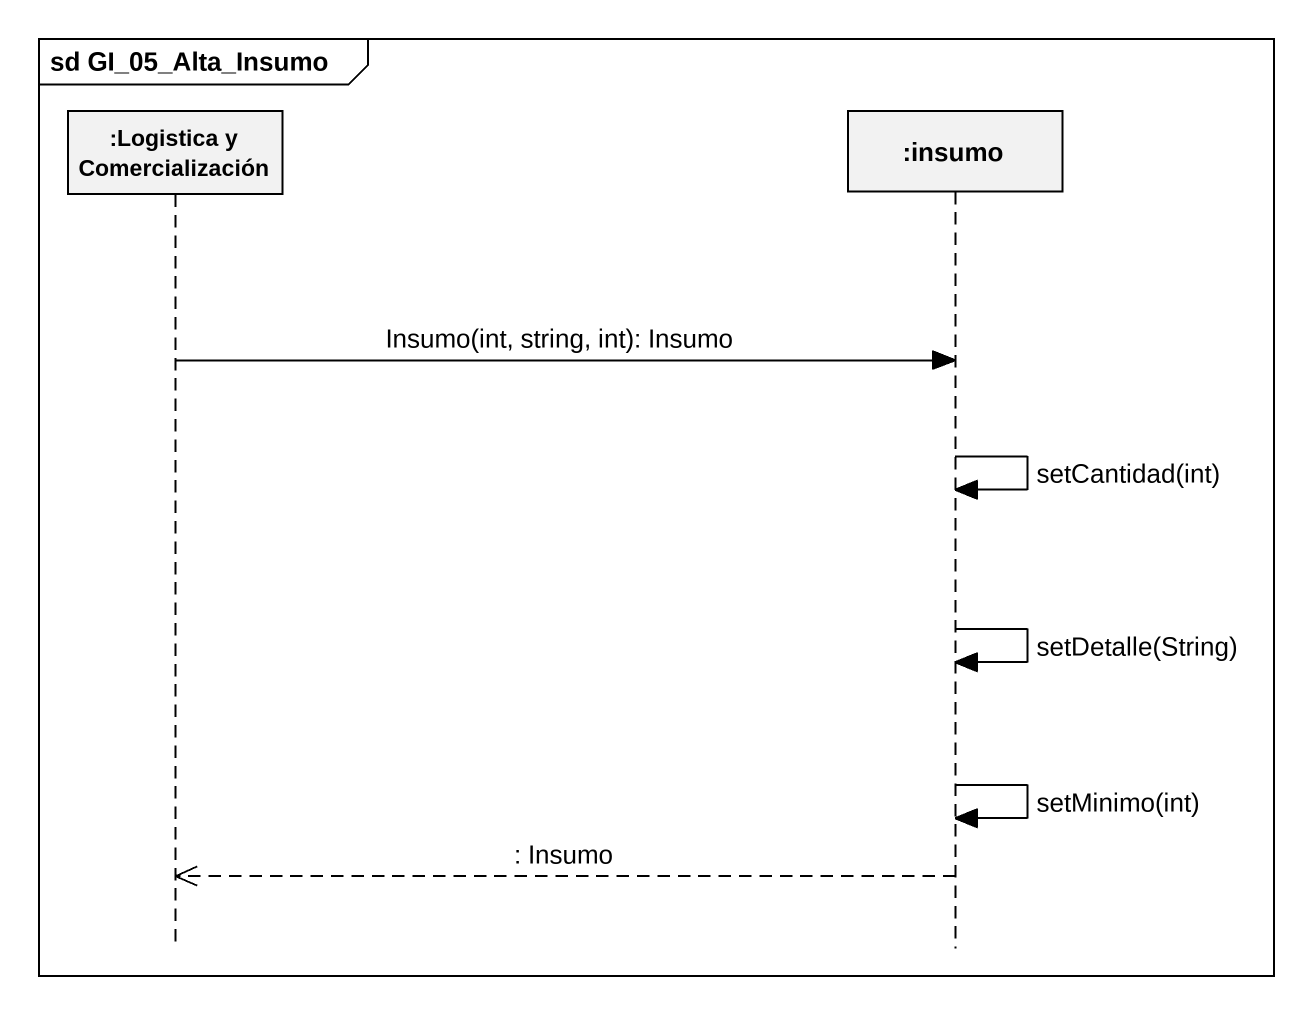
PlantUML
@startuml
mainframe sd GI_05_Alta_Insumo
hide footbox
participant ":Logistica y Comercialización" as Logistica_y_Comercialización
participant ":insumo" as insumo

Logistica_y_Comercialización -> insumo : Insumo(int, string, int): Insumo
insumo -> insumo : setCantidad(int)
insumo -> insumo : setDetalle(String)
insumo -> insumo : setMinimo(int)
insumo -->> Logistica_y_Comercialización : : Insumo
@enduml
